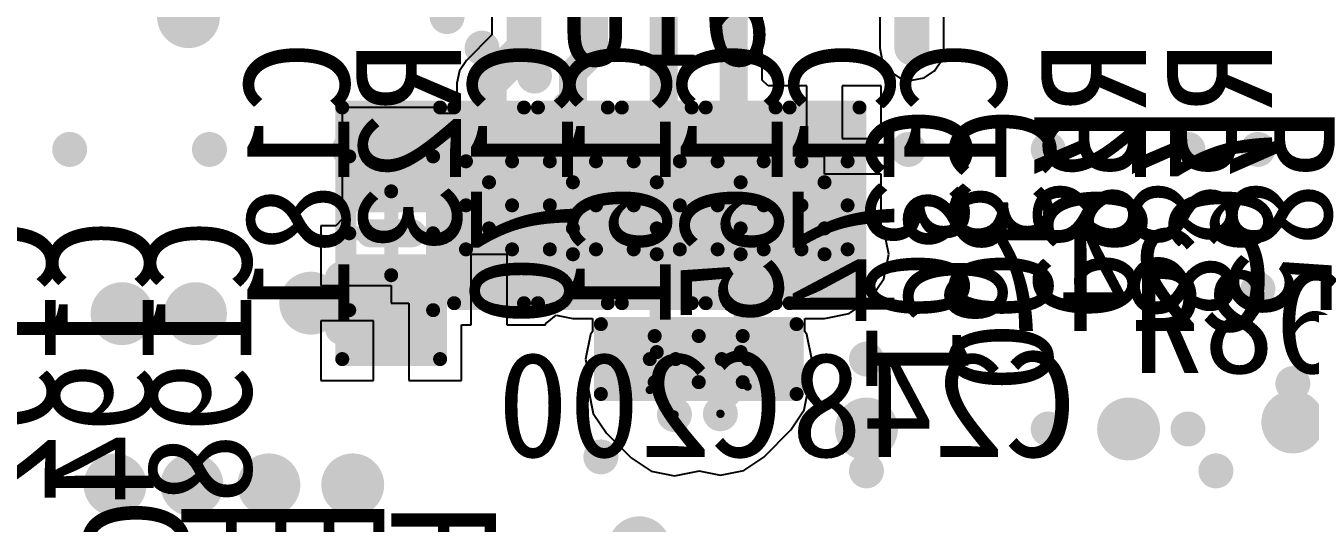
# Model space of a CAD drawing. Header units: millimetres. Extents: x 15 to 120, y 22 to 104.
# Drawn here: x 53.19 to 62.37, y 72.53 to 76.09 of the extents above; entities that cross this region are included whole.
import ezdxf

# ---------------------------------------------------------------- set-up
doc = ezdxf.new("R2010")
doc.units = ezdxf.units.MM
for name, color, linetype in [('BottomLayer', 5, 'Continuous'), ('BottomOverlay', 54, 'Continuous'), ('Mechanical13', 56, 'Continuous'), ('Mechanical15', 56, 'Continuous'), ('MultiLayer', 9, 'Continuous'), ('TopLayer', 1, 'Continuous'), ('TopOverlay', 2, 'Continuous'), ('TopPaste', 8, 'Continuous'), ('TopSolder', 216, 'Continuous')]:
    doc.layers.add(name, color=color, linetype=linetype)

msp = doc.modelspace()

# ---------------------------------------------------------------- linework, layer by layer
at = {"layer": 'BottomLayer', "const_width": 0.125}
for points in [[(53.4375, 75.2, 1), (53.5625, 75.2, 1)], [(54.4375, 75.2, 1), (54.5625, 75.2, 1)], [(55.4375, 75.2, 1), (55.5625, 75.2, 1)], [(56.4375, 75.2, 1), (56.5625, 75.2, 1)], [(57.4375, 75.2, 1), (57.5625, 75.2, 1)], [(58.4375, 75.2, 1), (58.5625, 75.2, 1)], [(59.4375, 75.2, 1), (59.5625, 75.2, 1)], [(60.4375, 75.2, 1), (60.5625, 75.2, 1)], [(61.4375, 75.2, 1), (61.5625, 75.2, 1)], [(60.4375, 73.2, 1), (60.5625, 73.2, 1)], [(61.4375, 73.2, 1), (61.5625, 73.2, 1)]]:
    msp.add_lwpolyline(points, format="xyb", close=True, dxfattribs=at)
at = {"layer": 'Mechanical13', "const_width": 0.1}
for points in [[(55.5, 74.05), (55.5, 75.15)], [(55.5, 75.15), (56.1, 75.15)], [(56.1, 74.05), (56.1, 75.15)], [(56.335, 75.115), (56.665, 75.115)], [(56.335, 74.485), (56.335, 75.115)], [(56.665, 74.485), (56.665, 75.115)], [(56.935, 74.485), (56.935, 75.115)], [(56.935, 75.115), (57.265, 75.115)], [(57.265, 74.485), (57.265, 75.115)], [(57.535, 74.485), (57.535, 75.115)], [(57.535, 75.115), (57.865, 75.115)], [(57.865, 74.485), (57.865, 75.115)], [(58.135, 74.485), (58.135, 75.115)], [(58.135, 75.115), (58.465, 75.115)], [(58.465, 74.485), (58.465, 75.115)], [(58.735, 74.485), (58.735, 75.115)], [(58.735, 75.115), (59.065, 75.115)], [(59.065, 74.485), (59.065, 75.115)], [(56.335, 74.485), (56.665, 74.485)], [(56.935, 74.485), (57.265, 74.485)], [(57.535, 74.485), (57.865, 74.485)], [(58.135, 74.485), (58.465, 74.485)], [(58.735, 74.485), (59.065, 74.485)], [(55.5, 74.05), (56.1, 74.05)], [(57.685, 73.865), (58.315, 73.865)], [(57.685, 73.535), (57.685, 73.865)], [(58.315, 73.535), (58.315, 73.865)], [(57.685, 73.535), (58.315, 73.535)]]:
    msp.add_lwpolyline(points, dxfattribs=at)
at = {"layer": 'Mechanical13', "const_width": 0.05}
for points in [[(55.475, 75.15, 1), (55.525, 75.15, 1)], [(55.475, 75.15, 1), (55.525, 75.15, 1)], [(56.075, 75.15, 1), (56.125, 75.15, 1)], [(56.075, 75.15, 1), (56.125, 75.15, 1)], [(56.31, 75.115, 1), (56.36, 75.115, 1)], [(56.31, 75.115, 1), (56.36, 75.115, 1)], [(56.64, 75.115, 1), (56.69, 75.115, 1)], [(56.64, 75.115, 1), (56.69, 75.115, 1)], [(56.91, 75.115, 1), (56.96, 75.115, 1)], [(56.91, 75.115, 1), (56.96, 75.115, 1)], [(57.24, 75.115, 1), (57.29, 75.115, 1)], [(57.24, 75.115, 1), (57.29, 75.115, 1)], [(57.51, 75.115, 1), (57.56, 75.115, 1)], [(57.51, 75.115, 1), (57.56, 75.115, 1)], [(57.84, 75.115, 1), (57.89, 75.115, 1)], [(57.84, 75.115, 1), (57.89, 75.115, 1)], [(58.11, 75.115, 1), (58.16, 75.115, 1)], [(58.11, 75.115, 1), (58.16, 75.115, 1)], [(58.44, 75.115, 1), (58.49, 75.115, 1)], [(58.44, 75.115, 1), (58.49, 75.115, 1)], [(58.71, 75.115, 1), (58.76, 75.115, 1)], [(58.71, 75.115, 1), (58.76, 75.115, 1)], [(59.04, 75.115, 1), (59.09, 75.115, 1)], [(59.04, 75.115, 1), (59.09, 75.115, 1)], [(56.31, 74.485, 1), (56.36, 74.485, 1)], [(56.31, 74.485, 1), (56.36, 74.485, 1)], [(56.64, 74.485, 1), (56.69, 74.485, 1)], [(56.64, 74.485, 1), (56.69, 74.485, 1)], [(56.91, 74.485, 1), (56.96, 74.485, 1)], [(56.91, 74.485, 1), (56.96, 74.485, 1)], [(57.24, 74.485, 1), (57.29, 74.485, 1)], [(57.24, 74.485, 1), (57.29, 74.485, 1)], [(57.51, 74.485, 1), (57.56, 74.485, 1)], [(57.51, 74.485, 1), (57.56, 74.485, 1)], [(57.84, 74.485, 1), (57.89, 74.485, 1)], [(57.84, 74.485, 1), (57.89, 74.485, 1)], [(58.11, 74.485, 1), (58.16, 74.485, 1)], [(58.11, 74.485, 1), (58.16, 74.485, 1)], [(58.44, 74.485, 1), (58.49, 74.485, 1)], [(58.44, 74.485, 1), (58.49, 74.485, 1)], [(58.71, 74.485, 1), (58.76, 74.485, 1)], [(58.71, 74.485, 1), (58.76, 74.485, 1)], [(59.04, 74.485, 1), (59.09, 74.485, 1)], [(59.04, 74.485, 1), (59.09, 74.485, 1)], [(55.475, 74.05, 1), (55.525, 74.05, 1)], [(55.475, 74.05, 1), (55.525, 74.05, 1)], [(56.075, 74.05, 1), (56.125, 74.05, 1)], [(56.075, 74.05, 1), (56.125, 74.05, 1)], [(57.66, 73.865, 1), (57.71, 73.865, 1)], [(57.66, 73.865, 1), (57.71, 73.865, 1)], [(58.29, 73.865, 1), (58.34, 73.865, 1)], [(58.29, 73.865, 1), (58.34, 73.865, 1)], [(57.66, 73.535, 1), (57.71, 73.535, 1)], [(57.66, 73.535, 1), (57.71, 73.535, 1)], [(58.29, 73.535, 1), (58.34, 73.535, 1)], [(58.29, 73.535, 1), (58.34, 73.535, 1)]]:
    msp.add_lwpolyline(points, format="xyb", close=True, dxfattribs=at)
at = {"layer": 'Mechanical15', "const_width": 0.1}
for points in [[(55.45, 73.7), (55.45, 75.5)], [(55.45, 75.5), (56.15, 75.5)], [(56.15, 73.7), (56.15, 75.5)], [(56.25, 75.5), (56.75, 75.5)], [(56.25, 74.1), (56.25, 75.5)], [(56.75, 74.1), (56.75, 75.5)], [(56.85, 74.1), (56.85, 75.5)], [(56.85, 75.5), (57.35, 75.5)], [(57.35, 74.1), (57.35, 75.5)], [(57.45, 74.1), (57.45, 75.5)], [(57.45, 75.5), (57.95, 75.5)], [(57.95, 74.1), (57.95, 75.5)], [(58.05, 74.1), (58.05, 75.5)], [(58.05, 75.5), (58.55, 75.5)], [(58.55, 74.1), (58.55, 75.5)], [(58.65, 74.1), (58.65, 75.5)], [(58.65, 75.5), (59.15, 75.5)], [(59.15, 74.1), (59.15, 75.5)], [(56.5, 74.635), (56.5, 74.965)], [(57.1, 74.635), (57.1, 74.965)], [(57.7, 74.635), (57.7, 74.965)], [(58.3, 74.635), (58.3, 74.965)], [(58.9, 74.635), (58.9, 74.965)], [(55.8, 74.3), (55.8, 74.9)], [(56.335, 74.8), (56.665, 74.8)], [(56.935, 74.8), (57.265, 74.8)], [(57.535, 74.8), (57.865, 74.8)], [(58.135, 74.8), (58.465, 74.8)], [(58.735, 74.8), (59.065, 74.8)], [(55.5, 74.6), (56.1, 74.6)], [(56.25, 74.1), (56.75, 74.1)], [(56.85, 74.1), (57.35, 74.1)], [(57.45, 74.1), (57.95, 74.1)], [(58.05, 74.1), (58.55, 74.1)], [(58.65, 74.1), (59.15, 74.1)], [(57.3, 73.95), (58.7, 73.95)], [(57.3, 73.45), (57.3, 73.95)], [(58.7, 73.45), (58.7, 73.95)], [(58, 73.535), (58, 73.865)], [(55.45, 73.7), (56.15, 73.7)], [(57.835, 73.7), (58.165, 73.7)], [(57.3, 73.45), (58.7, 73.45)]]:
    msp.add_lwpolyline(points, dxfattribs=at)
at = {"layer": 'Mechanical15', "const_width": 0.05}
for points in [[(55.425, 75.5, 1), (55.475, 75.5, 1)], [(55.425, 75.5, 1), (55.475, 75.5, 1)], [(56.125, 75.5, 1), (56.175, 75.5, 1)], [(56.125, 75.5, 1), (56.175, 75.5, 1)], [(56.225, 75.5, 1), (56.275, 75.5, 1)], [(56.225, 75.5, 1), (56.275, 75.5, 1)], [(56.725, 75.5, 1), (56.775, 75.5, 1)], [(56.725, 75.5, 1), (56.775, 75.5, 1)], [(56.825, 75.5, 1), (56.875, 75.5, 1)], [(56.825, 75.5, 1), (56.875, 75.5, 1)], [(57.325, 75.5, 1), (57.375, 75.5, 1)], [(57.325, 75.5, 1), (57.375, 75.5, 1)], [(57.425, 75.5, 1), (57.475, 75.5, 1)], [(57.425, 75.5, 1), (57.475, 75.5, 1)], [(57.925, 75.5, 1), (57.975, 75.5, 1)], [(57.925, 75.5, 1), (57.975, 75.5, 1)], [(58.025, 75.5, 1), (58.075, 75.5, 1)], [(58.025, 75.5, 1), (58.075, 75.5, 1)], [(58.525, 75.5, 1), (58.575, 75.5, 1)], [(58.525, 75.5, 1), (58.575, 75.5, 1)], [(58.625, 75.5, 1), (58.675, 75.5, 1)], [(58.625, 75.5, 1), (58.675, 75.5, 1)], [(59.125, 75.5, 1), (59.175, 75.5, 1)], [(59.125, 75.5, 1), (59.175, 75.5, 1)], [(56.475, 74.965, 1), (56.525, 74.965, 1)], [(57.075, 74.965, 1), (57.125, 74.965, 1)], [(57.675, 74.965, 1), (57.725, 74.965, 1)], [(58.275, 74.965, 1), (58.325, 74.965, 1)], [(58.875, 74.965, 1), (58.925, 74.965, 1)], [(55.775, 74.9, 1), (55.825, 74.9, 1)], [(56.31, 74.8, 1), (56.36, 74.8, 1)], [(56.64, 74.8, 1), (56.69, 74.8, 1)], [(56.91, 74.8, 1), (56.96, 74.8, 1)], [(57.24, 74.8, 1), (57.29, 74.8, 1)], [(57.51, 74.8, 1), (57.56, 74.8, 1)], [(57.84, 74.8, 1), (57.89, 74.8, 1)], [(58.11, 74.8, 1), (58.16, 74.8, 1)], [(58.44, 74.8, 1), (58.49, 74.8, 1)], [(58.71, 74.8, 1), (58.76, 74.8, 1)], [(59.04, 74.8, 1), (59.09, 74.8, 1)], [(55.475, 74.6, 1), (55.525, 74.6, 1)], [(56.075, 74.6, 1), (56.125, 74.6, 1)], [(56.475, 74.635, 1), (56.525, 74.635, 1)], [(57.075, 74.635, 1), (57.125, 74.635, 1)], [(57.675, 74.635, 1), (57.725, 74.635, 1)], [(58.275, 74.635, 1), (58.325, 74.635, 1)], [(58.875, 74.635, 1), (58.925, 74.635, 1)], [(55.775, 74.3, 1), (55.825, 74.3, 1)], [(56.225, 74.1, 1), (56.275, 74.1, 1)], [(56.225, 74.1, 1), (56.275, 74.1, 1)], [(56.725, 74.1, 1), (56.775, 74.1, 1)], [(56.725, 74.1, 1), (56.775, 74.1, 1)], [(56.825, 74.1, 1), (56.875, 74.1, 1)], [(56.825, 74.1, 1), (56.875, 74.1, 1)], [(57.325, 74.1, 1), (57.375, 74.1, 1)], [(57.325, 74.1, 1), (57.375, 74.1, 1)], [(57.425, 74.1, 1), (57.475, 74.1, 1)], [(57.425, 74.1, 1), (57.475, 74.1, 1)], [(57.925, 74.1, 1), (57.975, 74.1, 1)], [(57.925, 74.1, 1), (57.975, 74.1, 1)], [(58.025, 74.1, 1), (58.075, 74.1, 1)], [(58.025, 74.1, 1), (58.075, 74.1, 1)], [(58.525, 74.1, 1), (58.575, 74.1, 1)], [(58.525, 74.1, 1), (58.575, 74.1, 1)], [(58.625, 74.1, 1), (58.675, 74.1, 1)], [(58.625, 74.1, 1), (58.675, 74.1, 1)], [(59.125, 74.1, 1), (59.175, 74.1, 1)], [(59.125, 74.1, 1), (59.175, 74.1, 1)], [(57.275, 73.95, 1), (57.325, 73.95, 1)], [(57.275, 73.95, 1), (57.325, 73.95, 1)], [(58.675, 73.95, 1), (58.725, 73.95, 1)], [(58.675, 73.95, 1), (58.725, 73.95, 1)], [(57.975, 73.865, 1), (58.025, 73.865, 1)], [(55.425, 73.7, 1), (55.475, 73.7, 1)], [(55.425, 73.7, 1), (55.475, 73.7, 1)], [(56.125, 73.7, 1), (56.175, 73.7, 1)], [(56.125, 73.7, 1), (56.175, 73.7, 1)], [(57.81, 73.7, 1), (57.86, 73.7, 1)], [(58.14, 73.7, 1), (58.19, 73.7, 1)], [(57.975, 73.535, 1), (58.025, 73.535, 1)], [(57.275, 73.45, 1), (57.325, 73.45, 1)], [(57.275, 73.45, 1), (57.325, 73.45, 1)], [(58.675, 73.45, 1), (58.725, 73.45, 1)], [(58.675, 73.45, 1), (58.725, 73.45, 1)]]:
    msp.add_lwpolyline(points, format="xyb", close=True, dxfattribs=at)
at = {"layer": 'MultiLayer'}
for points, const_width in [([(54.2375, 76.15, 1), (54.4625, 76.15, 1)], 0.225), ([(56.1375, 76.15, 1), (56.2625, 76.15, 1)], 0.125), ([(56.3875, 75.925, 1), (56.5125, 75.925, 1)], 0.125), ([(59.4625, 75.925, 1), (59.5875, 75.925, 1)], 0.125), ([(56.7625, 75.725, 1), (56.8875, 75.725, 1)], 0.125), ([(57.0125, 75.5, 1), (57.1375, 75.5, 1)], 0.125), ([(57.0375, 75.275, 1), (57.1625, 75.275, 1)], 0.125), ([(58.8375, 75.275, 1), (58.9625, 75.275, 1)], 0.125), ([(53.4375, 75.2, 1), (53.5625, 75.2, 1)], 0.125), ([(54.4375, 75.2, 1), (54.5625, 75.2, 1)], 0.125), ([(55.4375, 75.2, 1), (55.5625, 75.2, 1)], 0.125), ([(56.4375, 75.2, 1), (56.5625, 75.2, 1)], 0.125), ([(57.4375, 75.2, 1), (57.5625, 75.2, 1)], 0.125), ([(58.4375, 75.2, 1), (58.5625, 75.2, 1)], 0.125), ([(59.4375, 75.2, 1), (59.5625, 75.2, 1)], 0.125), ([(60.4375, 75.2, 1), (60.5625, 75.2, 1)], 0.125), ([(61.4375, 75.2, 1), (61.5625, 75.2, 1)], 0.125), ([(61.9375, 75.2, 1), (62.0625, 75.2, 1)], 0.125), ([(55.7375, 75.1, 1), (55.8625, 75.1, 1)], 0.125), ([(57.0375, 75.025, 1), (57.1625, 75.025, 1)], 0.125), ([(58.8375, 75.025, 1), (58.9625, 75.025, 1)], 0.125), ([(56.4375, 74.575, 1), (56.5625, 74.575, 1)], 0.125), ([(56.4375, 74.325, 1), (56.5625, 74.325, 1)], 0.125), ([(55.3875, 74.275, 1), (55.5125, 74.275, 1)], 0.125), ([(55.8625, 74.275, 1), (55.9875, 74.275, 1)], 0.125), ([(55.1125, 74.1, 1), (55.3375, 74.1, 1)], 0.225), ([(61.9375, 74.2, 1), (62.0625, 74.2, 1)], 0.125), ([(53.7625, 74.025, 1), (53.9875, 74.025, 1)], 0.225), ([(54.2875, 74.025, 1), (54.5125, 74.025, 1)], 0.225), ([(55.3875, 73.925, 1), (55.5125, 73.925, 1)], 0.125), ([(55.8625, 73.925, 1), (55.9875, 73.925, 1)], 0.125), ([(59.1375, 73.7, 1), (59.2625, 73.7, 1)], 0.125), ([(62.1875, 73.525, 1), (62.3125, 73.525, 1)], 0.125), ([(57.7641, 73.3024, 1), (57.8891, 73.3024, 1)], 0.125), ([(58.0925, 73.3086, 1), (58.2175, 73.3086, 1)], 0.125), ([(59.0875, 73.2, 1), (59.3125, 73.2, 1)], 0.225), ([(60.9625, 73.2, 1), (61.1875, 73.2, 1)], 0.225), ([(62.1375, 73.25, 1), (62.3625, 73.25, 1)], 0.225), ([(60.4375, 73.2, 1), (60.5625, 73.2, 1)], 0.125), ([(61.4375, 73.2, 1), (61.5625, 73.2, 1)], 0.125), ([(57.2375, 73, 1), (57.3625, 73, 1)], 0.125), ([(53.7125, 72.8, 1), (53.9375, 72.8, 1)], 0.225), ([(54.2625, 72.8, 1), (54.4875, 72.8, 1)], 0.225), ([(54.8125, 72.8, 1), (55.0375, 72.8, 1)], 0.225), ([(55.4125, 72.8, 1), (55.6375, 72.8, 1)], 0.225), ([(59.1375, 72.9, 1), (59.2625, 72.9, 1)], 0.125), ([(61.6375, 72.9, 1), (61.7625, 72.9, 1)], 0.125), ([(57.4625, 72.35, 1), (57.6875, 72.35, 1)], 0.225)]:
    msp.add_lwpolyline(points, format="xyb", close=True, dxfattribs=dict(at, const_width=const_width))
at = {"layer": 'TopLayer'}
for p, q in [((59.2956, 76.875), (59.2956, 75.925)), ((59.7544, 75.925), (59.7544, 76.78)), ((56.5206, 76.45), (56.5206, 76.02)), ((58.4539, 75.6961), (58.4539, 76.45)), ((56.5206, 76.02), (56.3378, 75.8372)), ((59.2956, 75.925), (59.3131, 75.8372)), ((59.7369, 75.8372), (59.7544, 75.925)), ((56.3378, 75.8372), (56.2881, 75.7628)), ((59.3131, 75.8372), (59.3628, 75.7628)), ((59.6872, 75.7628), (59.7369, 75.8372)), ((56.2881, 75.7628), (56.2706, 75.675)), ((59.3628, 75.7628), (59.4372, 75.7131)), ((59.6128, 75.7131), (59.6872, 75.7628)), ((56.2706, 75.675), (56.2706, 75.5)), ((58.496, 75.654), (58.4539, 75.6961)), ((58.773, 75.654), (58.496, 75.654)), ((58.496, 75.654), (58.496, 75.654)), ((58.496, 75.654), (58.496, 75.654)), ((58.773, 75.15), (58.773, 75.654)), ((59.304, 75.654), (59.027, 75.654)), ((59.027, 75.654), (59.027, 75.277)), ((59.304, 75.277), (59.304, 75.654)), ((59.4372, 75.7131), (59.525, 75.6956)), ((59.525, 75.6956), (59.6128, 75.7131)), ((56.15, 75.5), (55.45, 75.5)), ((55.45, 75.5), (55.45, 74.7)), ((56.15, 75.4559), (56.15, 75.5)), ((56.25, 75.4559), (56.15, 75.4559)), ((56.2706, 75.5), (56.25, 75.5)), ((56.25, 75.5), (56.25, 75.4559)), ((59.027, 75.277), (59.304, 75.277)), ((58.9, 75.15), (58.773, 75.15)), ((58.9, 75.023), (58.9, 75.15)), ((59.304, 75.023), (58.9, 75.023)), ((59.304, 74.6553), (59.304, 75.023)), ((55.404, 74.654), (55.296, 74.654)), ((55.296, 74.654), (55.296, 74.227)), ((55.45, 74.7), (55.404, 74.654)), ((55.45, 74.7), (55.45, 74.7)), ((55.45, 74.7), (55.45, 74.7)), ((59.3239, 74.6256), (59.304, 74.6553)), ((59.3588, 74.45), (59.3239, 74.6256)), ((56.373, 73.946), (56.373, 74.45)), ((56.373, 74.45), (56.627, 74.45)), ((56.627, 74.45), (56.627, 73.946)), ((59.3239, 74.2744), (59.3588, 74.45)), ((59.2244, 74.1256), (59.3239, 74.2744)), ((55.296, 74.227), (55.8, 74.227)), ((55.8, 74.227), (55.8, 74.1)), ((55.8, 74.1), (55.927, 74.1)), ((55.927, 74.1), (55.927, 73.546)), ((59.0756, 74.0261), (59.2244, 74.1256)), ((56.904, 73.9514), (56.9813, 74.0148)), ((56.9813, 74.0148), (57.1, 73.9912)), ((57.1, 73.9912), (57.2412, 73.9912)), ((57.2412, 73.9912), (57.2412, 73.8981)), ((58.7588, 73.8981), (58.7588, 73.9912)), ((58.7588, 73.9912), (58.9, 73.9912)), ((58.9, 73.9912), (59.0756, 74.0261)), ((55.673, 73.973), (55.296, 73.973)), ((55.296, 73.973), (55.296, 73.546)), ((55.673, 73.546), (55.673, 73.973)), ((56.304, 73.546), (56.304, 73.946)), ((56.304, 73.946), (56.373, 73.946)), ((56.627, 73.946), (56.904, 73.946)), ((56.904, 73.946), (56.904, 73.9514)), ((57.2412, 73.8981), (57.2261, 73.8756)), ((58.7739, 73.8756), (58.7588, 73.8981)), ((57.2261, 73.8756), (57.1912, 73.7)), ((58.8088, 73.7), (58.7739, 73.8756)), ((57.1912, 73.7), (57.2116, 73.5975)), ((58.7884, 73.5975), (58.8088, 73.7)), ((55.296, 73.546), (55.673, 73.546)), ((55.927, 73.546), (56.304, 73.546)), ((57.2116, 73.5975), (57.2116, 73.479)), ((58.7884, 73.5036), (58.7884, 73.5975)), ((57.2116, 73.479), (57.245, 73.3112)), ((58.7551, 73.3358), (58.7884, 73.5036)), ((58.66, 73.1936), (58.7551, 73.3358)), ((57.245, 73.3112), (57.34, 73.1689)), ((57.34, 73.1689), (57.5166, 72.9923)), ((58.465, 72.9986), (58.66, 73.1936)), ((57.5166, 72.9923), (57.6588, 72.8973)), ((58.3228, 72.9035), (58.465, 72.9986)), ((57.6588, 72.8973), (57.8266, 72.8639)), ((57.8266, 72.8639), (57.9944, 72.8973)), ((57.9944, 72.8973), (57.9999, 72.901)), ((57.9999, 72.901), (58.155, 72.8702)), ((58.155, 72.8702), (58.3228, 72.9035))]:
    msp.add_line(p, q, dxfattribs=at)
for points, const_width in [([(59.525, 75.925), (59.525, 76.875)], 0.25), ([(56.75, 75.925), (56.75, 76.55)], 0.25), ([(57.25, 75.9), (57.25, 76.55)], 0.2), ([(57.75, 75.2), (57.75, 76.55)], 0.2), ([(58.25, 75.2), (58.25, 76.55)], 0.2), ([(56.5, 75.675), (56.75, 75.925)], 0.25), ([(57.1, 75.75), (57.25, 75.9)], 0.2), ([(57.1, 75.15), (57.1, 75.75)], 0.2), ([(56.5, 75.15), (56.5, 75.675)], 0.25), ([(55.85, 75.15), (56.5, 75.15)], 0.4), ([(57.7, 75.15), (57.75, 75.2)], 0.2), ([(58.25, 75.2), (58.3, 75.15)], 0.2), ([(57.1, 74.45), (57.7, 74.45)], 0.1), ([(57.7, 73.75), (57.7, 74.45)], 0.1), ([(58.3, 74.45), (58.9, 74.45)], 0.1), ([(58.3, 73.75), (58.3, 74.45)], 0.1), ([(57.65, 73.7), (57.7, 73.75)], 0.1), ([(58.3, 73.75), (58.35, 73.7)], 0.1), ([(57.65, 73.479), (57.65, 73.7)], 0.06), ([(58.35, 73.5036), (58.35, 73.7)], 0.06), ([(58.155, 73.3086), (58.35, 73.5036)], 0.06), ([(57.65, 73.479), (57.8266, 73.3024)], 0.06)]:
    msp.add_lwpolyline(points, dxfattribs=dict(at, const_width=const_width))
for points, const_width in [([(56.6875, 75.925, 1), (56.8125, 75.925, 1)], 0.125), ([(56.6875, 75.925, 1), (56.8125, 75.925, 1)], 0.125), ([(57.2, 75.9, 1), (57.3, 75.9, 1)], 0.1), ([(57.2, 75.9, 1), (57.3, 75.9, 1)], 0.1), ([(59.4625, 75.925, 1), (59.5875, 75.925, 1)], 0.125), ([(59.4625, 75.925, 1), (59.5875, 75.925, 1)], 0.125), ([(57.05, 75.75, 1), (57.15, 75.75, 1)], 0.1), ([(57.05, 75.75, 1), (57.15, 75.75, 1)], 0.1), ([(56.4375, 75.675, 1), (56.5625, 75.675, 1)], 0.125), ([(56.4375, 75.675, 1), (56.5625, 75.675, 1)], 0.125), ([(57.0375, 75.275, 1), (57.1625, 75.275, 1)], 0.125), ([(58.8375, 75.275, 1), (58.9625, 75.275, 1)], 0.125), ([(55.75, 75.15, 1), (55.95, 75.15, 1)], 0.2), ([(56.4, 75.15, 1), (56.6, 75.15, 1)], 0.2), ([(56.4375, 75.15, 1), (56.5625, 75.15, 1)], 0.125), ([(57.7, 75.2, 1), (57.8, 75.2, 1)], 0.1), ([(57.7, 75.2, 1), (57.8, 75.2, 1)], 0.1), ([(58.2, 75.2, 1), (58.3, 75.2, 1)], 0.1), ([(58.2, 75.2, 1), (58.3, 75.2, 1)], 0.1), ([(61.9375, 75.2, 1), (62.0625, 75.2, 1)], 0.125), ([(55.7375, 75.1, 1), (55.8625, 75.1, 1)], 0.125), ([(57.05, 75.15, 1), (57.15, 75.15, 1)], 0.1), ([(57.65, 75.15, 1), (57.75, 75.15, 1)], 0.1), ([(58.25, 75.15, 1), (58.35, 75.15, 1)], 0.1), ([(57.0375, 75.025, 1), (57.1625, 75.025, 1)], 0.125), ([(58.8375, 75.025, 1), (58.9625, 75.025, 1)], 0.125), ([(56.4375, 74.575, 1), (56.5625, 74.575, 1)], 0.125), ([(56.4375, 74.325, 1), (56.5625, 74.325, 1)], 0.125), ([(57.075, 74.45, 1), (57.125, 74.45, 1)], 0.05), ([(57.675, 74.45, 1), (57.725, 74.45, 1)], 0.05), ([(57.675, 74.45, 1), (57.725, 74.45, 1)], 0.05), ([(58.275, 74.45, 1), (58.325, 74.45, 1)], 0.05), ([(58.275, 74.45, 1), (58.325, 74.45, 1)], 0.05), ([(58.875, 74.45, 1), (58.925, 74.45, 1)], 0.05), ([(55.3875, 74.275, 1), (55.5125, 74.275, 1)], 0.125), ([(55.8625, 74.275, 1), (55.9875, 74.275, 1)], 0.125), ([(61.9375, 74.2, 1), (62.0625, 74.2, 1)], 0.125), ([(55.3875, 73.925, 1), (55.5125, 73.925, 1)], 0.125), ([(55.8625, 73.925, 1), (55.9875, 73.925, 1)], 0.125), ([(57.675, 73.75, 1), (57.725, 73.75, 1)], 0.05), ([(57.675, 73.75, 1), (57.725, 73.75, 1)], 0.05), ([(58.275, 73.75, 1), (58.325, 73.75, 1)], 0.05), ([(58.275, 73.75, 1), (58.325, 73.75, 1)], 0.05), ([(59.1375, 73.7, 1), (59.2625, 73.7, 1)], 0.125), ([(57.625, 73.7, 1), (57.675, 73.7, 1)], 0.05), ([(57.635, 73.7, 1), (57.665, 73.7, 1)], 0.03), ([(58.325, 73.7, 1), (58.375, 73.7, 1)], 0.05), ([(58.335, 73.7, 1), (58.365, 73.7, 1)], 0.03), ([(58.335, 73.5036, 1), (58.365, 73.5036, 1)], 0.03), ([(58.335, 73.5036, 1), (58.365, 73.5036, 1)], 0.03), ([(57.635, 73.479, 1), (57.665, 73.479, 1)], 0.03), ([(57.635, 73.479, 1), (57.665, 73.479, 1)], 0.03), ([(57.7641, 73.3024, 1), (57.8891, 73.3024, 1)], 0.125), ([(58.0925, 73.3086, 1), (58.2175, 73.3086, 1)], 0.125), ([(57.8116, 73.3024, 1), (57.8416, 73.3024, 1)], 0.03), ([(58.14, 73.3086, 1), (58.17, 73.3086, 1)], 0.03), ([(57.2375, 73, 1), (57.3625, 73, 1)], 0.125), ([(59.1375, 72.9, 1), (59.2625, 72.9, 1)], 0.125), ([(61.6375, 72.9, 1), (61.7625, 72.9, 1)], 0.125)]:
    msp.add_lwpolyline(points, format="xyb", close=True, dxfattribs=dict(at, const_width=const_width))
for points in [[(55.55, 74.8), (56.05, 74.8), (55.55, 75.4), (56.05, 75.4)], [(56.35, 74.9), (56.65, 74.9), (56.35, 75.4), (56.65, 75.4)], [(56.95, 74.9), (57.25, 74.9), (56.95, 75.4), (57.25, 75.4)], [(57.55, 74.9), (57.85, 74.9), (57.55, 75.4), (57.85, 75.4)], [(58.15, 74.9), (58.45, 74.9), (58.15, 75.4), (58.45, 75.4)], [(58.75, 74.9), (59.05, 74.9), (58.75, 75.4), (59.05, 75.4)], [(56.35, 74.2), (56.65, 74.2), (56.35, 74.7), (56.65, 74.7)], [(56.95, 74.2), (57.25, 74.2), (56.95, 74.7), (57.25, 74.7)], [(57.55, 74.2), (57.85, 74.2), (57.55, 74.7), (57.85, 74.7)], [(58.15, 74.2), (58.45, 74.2), (58.15, 74.7), (58.45, 74.7)], [(58.75, 74.2), (59.05, 74.2), (58.75, 74.7), (59.05, 74.7)], [(55.55, 73.8), (56.05, 73.8), (55.55, 74.4), (56.05, 74.4)], [(57.4, 73.85), (57.4, 73.55), (57.9, 73.85), (57.9, 73.55)], [(58.1, 73.85), (58.1, 73.55), (58.6, 73.85), (58.6, 73.55)]]:
    msp.add_solid(points, dxfattribs=at)
at = {"layer": 'TopOverlay', "const_width": 0.2}
msp.add_lwpolyline([(55.65, 74.6), (55.95, 74.6)], dxfattribs=at)
at = {"layer": 'TopOverlay', "const_width": 0.1}
for points in [[(55.6, 74.6, 1), (55.7, 74.6, 1)], [(55.9, 74.6, 1), (56, 74.6, 1)]]:
    msp.add_lwpolyline(points, format="xyb", close=True, dxfattribs=at)
at = {"layer": 'TopPaste'}
for points in [[(55.55, 74.8), (56.05, 74.8), (55.55, 75.4), (56.05, 75.4)], [(55.55, 74.8), (56.05, 74.8), (55.55, 75.4), (56.05, 75.4)], [(56.35, 74.9), (56.65, 74.9), (56.35, 75.4), (56.65, 75.4)], [(56.35, 74.9), (56.65, 74.9), (56.35, 75.4), (56.65, 75.4)], [(56.95, 74.9), (57.25, 74.9), (56.95, 75.4), (57.25, 75.4)], [(56.95, 74.9), (57.25, 74.9), (56.95, 75.4), (57.25, 75.4)], [(57.55, 74.9), (57.85, 74.9), (57.55, 75.4), (57.85, 75.4)], [(57.55, 74.9), (57.85, 74.9), (57.55, 75.4), (57.85, 75.4)], [(58.15, 74.9), (58.45, 74.9), (58.15, 75.4), (58.45, 75.4)], [(58.15, 74.9), (58.45, 74.9), (58.15, 75.4), (58.45, 75.4)], [(58.75, 74.9), (59.05, 74.9), (58.75, 75.4), (59.05, 75.4)], [(58.75, 74.9), (59.05, 74.9), (58.75, 75.4), (59.05, 75.4)], [(56.35, 74.2), (56.65, 74.2), (56.35, 74.7), (56.65, 74.7)], [(56.35, 74.2), (56.65, 74.2), (56.35, 74.7), (56.65, 74.7)], [(56.95, 74.2), (57.25, 74.2), (56.95, 74.7), (57.25, 74.7)], [(56.95, 74.2), (57.25, 74.2), (56.95, 74.7), (57.25, 74.7)], [(57.55, 74.2), (57.85, 74.2), (57.55, 74.7), (57.85, 74.7)], [(57.55, 74.2), (57.85, 74.2), (57.55, 74.7), (57.85, 74.7)], [(58.15, 74.2), (58.45, 74.2), (58.15, 74.7), (58.45, 74.7)], [(58.15, 74.2), (58.45, 74.2), (58.15, 74.7), (58.45, 74.7)], [(58.75, 74.2), (59.05, 74.2), (58.75, 74.7), (59.05, 74.7)], [(58.75, 74.2), (59.05, 74.2), (58.75, 74.7), (59.05, 74.7)], [(55.55, 73.8), (56.05, 73.8), (55.55, 74.4), (56.05, 74.4)], [(55.55, 73.8), (56.05, 73.8), (55.55, 74.4), (56.05, 74.4)], [(57.4, 73.85), (57.4, 73.55), (57.9, 73.85), (57.9, 73.55)], [(57.4, 73.85), (57.4, 73.55), (57.9, 73.85), (57.9, 73.55)], [(58.1, 73.85), (58.1, 73.55), (58.6, 73.85), (58.6, 73.55)], [(58.1, 73.85), (58.1, 73.55), (58.6, 73.85), (58.6, 73.55)]]:
    msp.add_solid(points, dxfattribs=at)
at = {"layer": 'TopSolder', "const_width": 0.175}
msp.add_lwpolyline([(55.7125, 75.1, 1), (55.8875, 75.1, 1)], format="xyb", close=True, dxfattribs=at)
msp.add_lwpolyline([(55.7125, 75.1, 1), (55.8875, 75.1, 1)], format="xyb", close=True, dxfattribs=at)
at = {"layer": 'TopSolder'}
for points in [[(55.5, 74.75), (56.1, 74.75), (55.5, 75.45), (56.1, 75.45)], [(55.5, 74.75), (56.1, 74.75), (55.5, 75.45), (56.1, 75.45)], [(56.3, 74.85), (56.7, 74.85), (56.3, 75.45), (56.7, 75.45)], [(56.3, 74.85), (56.7, 74.85), (56.3, 75.45), (56.7, 75.45)], [(56.9, 74.85), (57.3, 74.85), (56.9, 75.45), (57.3, 75.45)], [(56.9, 74.85), (57.3, 74.85), (56.9, 75.45), (57.3, 75.45)], [(57.5, 74.85), (57.9, 74.85), (57.5, 75.45), (57.9, 75.45)], [(57.5, 74.85), (57.9, 74.85), (57.5, 75.45), (57.9, 75.45)], [(58.1, 74.85), (58.5, 74.85), (58.1, 75.45), (58.5, 75.45)], [(58.1, 74.85), (58.5, 74.85), (58.1, 75.45), (58.5, 75.45)], [(58.7, 74.85), (59.1, 74.85), (58.7, 75.45), (59.1, 75.45)], [(58.7, 74.85), (59.1, 74.85), (58.7, 75.45), (59.1, 75.45)], [(56.3, 74.15), (56.7, 74.15), (56.3, 74.75), (56.7, 74.75)], [(56.3, 74.15), (56.7, 74.15), (56.3, 74.75), (56.7, 74.75)], [(56.9, 74.15), (57.3, 74.15), (56.9, 74.75), (57.3, 74.75)], [(56.9, 74.15), (57.3, 74.15), (56.9, 74.75), (57.3, 74.75)], [(57.5, 74.15), (57.9, 74.15), (57.5, 74.75), (57.9, 74.75)], [(57.5, 74.15), (57.9, 74.15), (57.5, 74.75), (57.9, 74.75)], [(58.1, 74.15), (58.5, 74.15), (58.1, 74.75), (58.5, 74.75)], [(58.1, 74.15), (58.5, 74.15), (58.1, 74.75), (58.5, 74.75)], [(58.7, 74.15), (59.1, 74.15), (58.7, 74.75), (59.1, 74.75)], [(58.7, 74.15), (59.1, 74.15), (58.7, 74.75), (59.1, 74.75)], [(55.5, 73.75), (56.1, 73.75), (55.5, 74.45), (56.1, 74.45)], [(55.5, 73.75), (56.1, 73.75), (55.5, 74.45), (56.1, 74.45)], [(57.35, 73.9), (57.35, 73.5), (57.95, 73.9), (57.95, 73.5)], [(57.35, 73.9), (57.35, 73.5), (57.95, 73.9), (57.95, 73.5)], [(58.05, 73.9), (58.05, 73.5), (58.65, 73.9), (58.65, 73.5)], [(58.05, 73.9), (58.05, 73.5), (58.65, 73.9), (58.65, 73.5)]]:
    msp.add_solid(points, dxfattribs=at)

# ---------------------------------------------------------------- texts
at = {"layer": 'BottomOverlay', "text_generation_flag": 2}
for s, rotation, p in [('C181', 90, (55.5, 75.975)), ('C170', 90, (57.1, 75.975)), ('C161', 90, (57.8, 75.975)), ('C165', 90, (58.6, 75.975)), ('C174', 90, (59.4, 75.975)), ('C186', 90, (60.2, 75.975)), ('R23', 90, (56.3, 75.975)), ('R26', 90, (61.2, 75.975)), ('R76', 90, (62.1, 75.975)), ('C192', 90, (53.4, 74.7)), ('C194', 90, (54.1, 74.7)), ('C198', 90, (54.8, 74.7)), ('C247', 360, (62.1, 73.9)), ('C200', 360, (58.6, 73)), ('C248', 360, (60.7, 73))]:
    msp.add_text(s, height=0.75, rotation=rotation, dxfattribs=at).set_placement(p)
at = {"layer": 'TopOverlay'}
for s, rotation, p in [('U16', 360, (57, 75.8)), ('C301', 270, (59.2, 75.5)), ('C300', 270, (59.8, 75.5)), ('R89', 270, (60.4, 75.5)), ('R88', 270, (61.1, 75.5)), ('R85', 270, (61.8, 75.5)), ('R86', 360, (61.1, 73.6)), ('C83', 270, (53.6, 72.7)), ('R28', 270, (54.3, 72.7)), ('R29', 270, (55, 72.7)), ('FB3', 270, (55.8, 72.7))]:
    msp.add_text(s, height=0.75, rotation=rotation, dxfattribs=at).set_placement(p)

doc.saveas('drawing.dxf')
